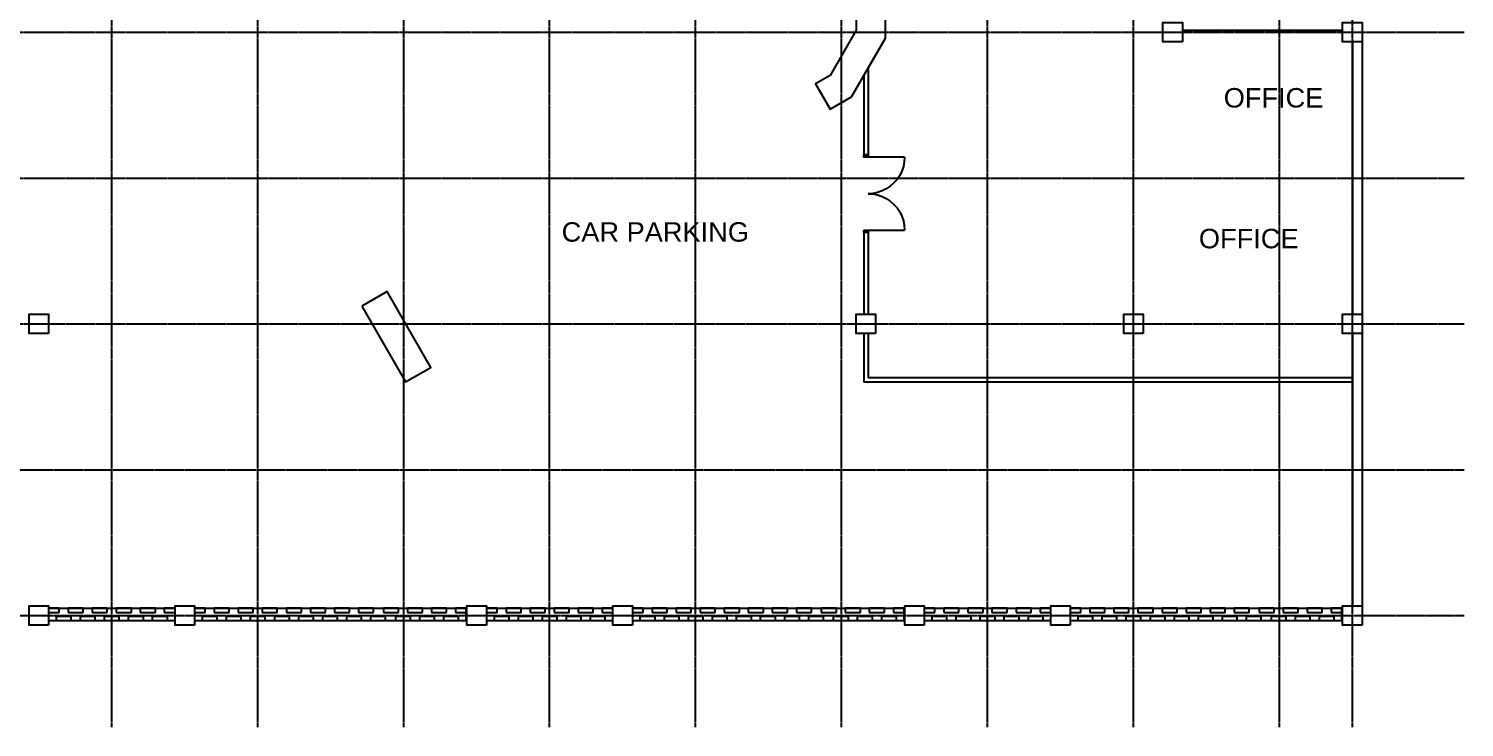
# Model space of a CAD drawing. Header units: millimetres. Extents: x -63457 to 85267, y -25390 to 67826.
# Drawn here: x 55759 to 85267, y 16476 to 30848 of the extents above; entities that cross this region are included whole.
import ezdxf

# ---------------------------------------------------------------- set-up
doc = ezdxf.new("R2010")
doc.units = ezdxf.units.MM
doc.linetypes.add('PCENTRE', pattern=[50.8, 31.75, -6.35, 6.35, -6.35])
for name, color, linetype in [('Boundaries_and_building_grids', 140, 'Continuous'), ('COLUMNS_P5', 5, 'Continuous'), ('DR', 8, 'Continuous'), ('TEXT', 2, 'Continuous'), ('WA', 6, 'Continuous'), ('WA_EXT', 7, 'Continuous')]:
    doc.layers.add(name, color=color, linetype=linetype)
doc.styles.add('Arial1', font='arial.ttf')

msp = doc.modelspace()

# ---------------------------------------------------------------- linework, layer by layer
at = {"layer": 'Boundaries_and_building_grids', "color": 140, "linetype": 'PCENTRE', "lineweight": -3}
for p, q in [((57467, 16476), (57467, 58896)), ((60467, 16476), (60467, 58896)), ((63467, 16476), (63467, 58896)), ((66467, 16476), (66467, 58896)), ((69467, 16476), (69467, 58896)), ((72467, 16476), (72467, 58896)), ((75467, 16476), (75467, 58896)), ((78467, 16476), (78467, 58896)), ((81467, 16476), (81467, 58896)), ((82967, 16476), (82967, 58896)), ((-52891, 30776), (85267, 30776)), ((-52891, 27776), (85267, 27776)), ((-52891, 24776), (85267, 24776)), ((-63457, 21776), (85267, 21776)), ((-63457, 18776), (85267, 18776))]:
    msp.add_line(p, q, dxfattribs=at)
at = {"layer": 'COLUMNS_P5', "linetype": 'Continuous', "lineweight": -3}
for points in [[(72232, 29888), (71931, 29714), (72230, 29194), (72672, 29449), (73020, 30051), (73367, 30653), (73367, 31163), (72767, 31163), (72767, 30815), (72500, 30351)], [(62607, 25139), (63507, 23580), (64027, 23880), (63127, 25439)]]:
    msp.add_lwpolyline(points, close=True, dxfattribs=at)
at = {"layer": 'COLUMNS_P5', "linetype": 'Continuous'}
for points in [[(79472, 30576), (79072, 30576), (79072, 30976), (79472, 30976), (79472, 30576)], [(83167, 30576), (82767, 30576), (82767, 30976), (83167, 30976), (83167, 30576)], [(56167, 24576), (55767, 24576), (55767, 24976), (56167, 24976), (56167, 24576)], [(73167, 24576), (72767, 24576), (72767, 24976), (73167, 24976), (73167, 24576)], [(78667, 24576), (78267, 24576), (78267, 24976), (78667, 24976), (78667, 24576)], [(83167, 24576), (82767, 24576), (82767, 24976), (83167, 24976), (83167, 24576)], [(56167, 18576), (55767, 18576), (55767, 18976), (56167, 18976), (56167, 18576)], [(59167, 18576), (58767, 18576), (58767, 18976), (59167, 18976), (59167, 18576)], [(65167, 18576), (64767, 18576), (64767, 18976), (65167, 18976), (65167, 18576)], [(68167, 18576), (67767, 18576), (67767, 18976), (68167, 18976), (68167, 18576)], [(74167, 18576), (73767, 18576), (73767, 18976), (74167, 18976), (74167, 18576)], [(77167, 18576), (76767, 18576), (76767, 18976), (77167, 18976), (77167, 18576)], [(83167, 18576), (82767, 18576), (82767, 18976), (83167, 18976), (83167, 18576)]]:
    msp.add_lwpolyline(points, dxfattribs=at)
at = {"layer": 'COLUMNS_P5', "linetype": 'Continuous', "flags": 128}
msp.add_lwpolyline([(71931, 29714), (72230, 29194)], dxfattribs=at)
at = {"layer": 'DR', "linetype": 'Continuous'}
for p, q in [((73762, 28204), (73012, 28204)), ((73012, 26704), (73762, 26704))]:
    msp.add_line(p, q, dxfattribs=at)
at = {"layer": 'DR'}
for p, q in [((73756, 28106), (73737, 28010)), ((73762, 28204), (73756, 28106)), ((73607, 27747), (73543, 27674)), ((73662, 27829), (73607, 27747)), ((73705, 27917), (73662, 27829)), ((73737, 28010), (73705, 27917)), ((73110, 27460), (73012, 27454)), ((73012, 27454), (73110, 27448)), ((73206, 27480), (73110, 27460)), ((73110, 27448), (73206, 27428)), ((73299, 27511), (73206, 27480)), ((73387, 27554), (73299, 27511)), ((73469, 27609), (73387, 27554)), ((73543, 27674), (73469, 27609)), ((73206, 27428), (73299, 27397)), ((73299, 27397), (73387, 27353)), ((73387, 27353), (73469, 27299)), ((73469, 27299), (73543, 27234)), ((73543, 27234), (73607, 27161)), ((73607, 27161), (73662, 27079)), ((73662, 27079), (73705, 26991)), ((73705, 26991), (73737, 26898)), ((73737, 26898), (73756, 26802)), ((73756, 26802), (73762, 26704))]:
    msp.add_line(p, q, dxfattribs=at)
at = {"layer": 'DR', "linetype": 'Continuous'}
for points in [[(72922, 28254), (73012, 28254), (73012, 28204), (72922, 28204), (72922, 28254)], [(72922, 26704), (73012, 26704), (73012, 26654), (72922, 26654), (72922, 26704)]]:
    msp.add_lwpolyline(points, dxfattribs=at)
at = {"layer": 'WA', "linetype": 'Continuous'}
for p, q in [((82767, 30811), (79472, 30811)), ((72922, 29882), (72922, 28254)), ((73012, 30051), (73012, 28254)), ((73012, 28254), (72922, 28254)), ((73012, 26654), (72922, 26654)), ((72922, 26654), (72922, 24976)), ((73012, 26654), (73012, 24976)), ((72922, 24576), (72922, 23576)), ((73012, 24576), (73012, 23666)), ((78667, 23666), (73012, 23666)), ((82967, 23666), (78667, 23666)), ((82967, 23576), (72922, 23576))]:
    msp.add_line(p, q, dxfattribs=at)
at = {"layer": 'WA_EXT', "linetype": 'Continuous'}
for p, q in [((82967, 30576), (82967, 24976)), ((83167, 30576), (83167, 24976)), ((82967, 24576), (82967, 18976)), ((83167, 24576), (83167, 18976))]:
    msp.add_line(p, q, dxfattribs=at)
at = {"layer": 'WA_EXT', "linetype": 'Continuous', "lineweight": -3}
for p, q in [((56167, 18926), (56167, 18841)), ((56387, 18926), (56167, 18926)), ((56167, 18926), (58767, 18926)), ((56167, 18926), (56167, 18671)), ((56387, 18841), (56387, 18926)), ((56571, 18926), (56571, 18841)), ((56881, 18926), (56571, 18926)), ((56881, 18841), (56881, 18926)), ((57065, 18926), (57065, 18841)), ((57375, 18926), (57065, 18926)), ((57375, 18841), (57375, 18926)), ((57559, 18926), (57559, 18841)), ((57869, 18926), (57559, 18926)), ((57869, 18841), (57869, 18926)), ((58053, 18926), (58053, 18841)), ((58363, 18926), (58053, 18926)), ((58363, 18841), (58363, 18926)), ((58547, 18926), (58547, 18841)), ((58767, 18926), (58547, 18926)), ((58767, 18841), (58767, 18926)), ((58767, 18671), (58767, 18926)), ((59167, 18926), (64752, 18926)), ((59167, 18926), (59167, 18841)), ((59387, 18926), (59167, 18926)), ((59167, 18926), (59167, 18671)), ((59387, 18841), (59387, 18926)), ((59571, 18926), (59571, 18841)), ((59881, 18926), (59571, 18926)), ((59881, 18841), (59881, 18926)), ((60065, 18926), (60065, 18841)), ((60375, 18926), (60065, 18926)), ((60375, 18841), (60375, 18926)), ((60559, 18926), (60559, 18841)), ((60869, 18926), (60559, 18926)), ((60869, 18841), (60869, 18926)), ((61056, 18926), (61056, 18841)), ((61366, 18926), (61056, 18926)), ((61366, 18841), (61366, 18926)), ((61550, 18926), (61550, 18841)), ((61860, 18926), (61550, 18926)), ((61860, 18841), (61860, 18926)), ((62044, 18926), (62044, 18841)), ((62354, 18926), (62044, 18926)), ((62354, 18841), (62354, 18926)), ((62538, 18926), (62538, 18841)), ((62848, 18926), (62538, 18926)), ((62848, 18841), (62848, 18926)), ((63050, 18926), (63050, 18841)), ((63360, 18926), (63050, 18926)), ((63360, 18841), (63360, 18926)), ((63544, 18926), (63544, 18841)), ((63854, 18926), (63544, 18926)), ((63854, 18841), (63854, 18926)), ((64038, 18926), (64038, 18841)), ((64348, 18926), (64038, 18926)), ((64348, 18841), (64348, 18926)), ((64532, 18926), (64532, 18841)), ((64752, 18926), (64532, 18926)), ((64752, 18671), (64752, 18926)), ((65167, 18926), (65167, 18841)), ((65387, 18926), (65167, 18926)), ((65167, 18926), (67767, 18926)), ((65167, 18926), (65167, 18671)), ((65387, 18841), (65387, 18926)), ((65571, 18926), (65571, 18841)), ((65881, 18926), (65571, 18926)), ((65881, 18841), (65881, 18926)), ((66065, 18926), (66065, 18841)), ((66375, 18926), (66065, 18926)), ((66375, 18841), (66375, 18926)), ((66559, 18926), (66559, 18841)), ((66869, 18926), (66559, 18926)), ((66869, 18841), (66869, 18926)), ((67053, 18926), (67053, 18841)), ((67363, 18926), (67053, 18926)), ((67363, 18841), (67363, 18926)), ((67547, 18926), (67547, 18841)), ((67767, 18926), (67547, 18926)), ((67767, 18841), (67767, 18926)), ((67767, 18671), (67767, 18926)), ((68167, 18926), (73752, 18926)), ((68167, 18926), (68167, 18841)), ((68387, 18926), (68167, 18926)), ((68167, 18926), (68167, 18671)), ((68387, 18841), (68387, 18926)), ((68571, 18926), (68571, 18841)), ((68881, 18926), (68571, 18926)), ((68881, 18841), (68881, 18926)), ((69065, 18926), (69065, 18841)), ((69375, 18926), (69065, 18926)), ((69375, 18841), (69375, 18926)), ((69559, 18926), (69559, 18841)), ((69869, 18926), (69559, 18926)), ((69869, 18841), (69869, 18926)), ((70056, 18926), (70056, 18841)), ((70366, 18926), (70056, 18926)), ((70366, 18841), (70366, 18926)), ((70550, 18926), (70550, 18841)), ((70860, 18926), (70550, 18926)), ((70860, 18841), (70860, 18926)), ((71044, 18926), (71044, 18841)), ((71354, 18926), (71044, 18926)), ((71354, 18841), (71354, 18926)), ((71538, 18926), (71538, 18841)), ((71848, 18926), (71538, 18926)), ((71848, 18841), (71848, 18926)), ((72050, 18926), (72050, 18841)), ((72360, 18926), (72050, 18926)), ((72360, 18841), (72360, 18926)), ((72544, 18926), (72544, 18841)), ((72854, 18926), (72544, 18926)), ((72854, 18841), (72854, 18926)), ((73038, 18926), (73038, 18841)), ((73348, 18926), (73038, 18926)), ((73348, 18841), (73348, 18926)), ((73532, 18926), (73532, 18841)), ((73752, 18926), (73532, 18926)), ((73752, 18671), (73752, 18926)), ((74167, 18926), (74167, 18841)), ((74387, 18926), (74167, 18926)), ((74167, 18926), (76767, 18926)), ((74167, 18926), (74167, 18671)), ((74387, 18841), (74387, 18926)), ((74571, 18926), (74571, 18841)), ((74881, 18926), (74571, 18926)), ((74881, 18841), (74881, 18926)), ((75065, 18926), (75065, 18841)), ((75375, 18926), (75065, 18926)), ((75375, 18841), (75375, 18926)), ((75559, 18926), (75559, 18841)), ((75869, 18926), (75559, 18926)), ((75869, 18841), (75869, 18926)), ((76053, 18926), (76053, 18841)), ((76363, 18926), (76053, 18926)), ((76363, 18841), (76363, 18926)), ((76547, 18926), (76547, 18841)), ((76767, 18926), (76547, 18926)), ((76767, 18841), (76767, 18926)), ((76767, 18671), (76767, 18926)), ((77167, 18926), (82752, 18926)), ((77167, 18926), (77167, 18841)), ((77387, 18926), (77167, 18926)), ((77167, 18926), (77167, 18671)), ((77387, 18841), (77387, 18926)), ((77571, 18926), (77571, 18841)), ((77881, 18926), (77571, 18926)), ((77881, 18841), (77881, 18926)), ((78065, 18926), (78065, 18841)), ((78375, 18926), (78065, 18926)), ((78375, 18841), (78375, 18926)), ((78559, 18926), (78559, 18841)), ((78869, 18926), (78559, 18926)), ((78869, 18841), (78869, 18926)), ((79056, 18926), (79056, 18841)), ((79366, 18926), (79056, 18926)), ((79366, 18841), (79366, 18926)), ((79550, 18926), (79550, 18841)), ((79860, 18926), (79550, 18926)), ((79860, 18841), (79860, 18926)), ((80044, 18926), (80044, 18841)), ((80354, 18926), (80044, 18926)), ((80354, 18841), (80354, 18926)), ((80538, 18926), (80538, 18841)), ((80848, 18926), (80538, 18926)), ((80848, 18841), (80848, 18926)), ((81050, 18926), (81050, 18841)), ((81360, 18926), (81050, 18926)), ((81360, 18841), (81360, 18926)), ((81544, 18926), (81544, 18841)), ((81854, 18926), (81544, 18926)), ((81854, 18841), (81854, 18926)), ((82038, 18926), (82038, 18841)), ((82348, 18926), (82038, 18926)), ((82348, 18841), (82348, 18926)), ((82532, 18926), (82532, 18841)), ((82752, 18926), (82532, 18926)), ((82752, 18671), (82752, 18926)), ((56167, 18841), (56387, 18841)), ((56167, 18671), (58767, 18671)), ((56324, 18756), (56324, 18671)), ((56634, 18756), (56324, 18756)), ((56324, 18671), (56634, 18671)), ((56571, 18841), (56881, 18841)), ((56634, 18671), (56634, 18756)), ((56818, 18756), (56818, 18671)), ((57128, 18756), (56818, 18756)), ((56818, 18671), (57128, 18671)), ((57065, 18841), (57375, 18841)), ((57128, 18671), (57128, 18756)), ((57312, 18756), (57312, 18671)), ((57622, 18756), (57312, 18756)), ((57312, 18671), (57622, 18671)), ((57559, 18841), (57869, 18841)), ((57622, 18671), (57622, 18756)), ((57806, 18756), (57806, 18671)), ((58116, 18756), (57806, 18756)), ((57806, 18671), (58116, 18671)), ((58053, 18841), (58363, 18841)), ((58116, 18671), (58116, 18756)), ((58300, 18756), (58300, 18671)), ((58610, 18756), (58300, 18756)), ((58300, 18671), (58610, 18671)), ((58547, 18841), (58767, 18841)), ((58610, 18671), (58610, 18756)), ((59167, 18841), (59387, 18841)), ((59167, 18671), (64752, 18671)), ((59324, 18756), (59324, 18671)), ((59634, 18756), (59324, 18756)), ((59324, 18671), (59634, 18671)), ((59571, 18841), (59881, 18841)), ((59634, 18671), (59634, 18756)), ((59818, 18756), (59818, 18671)), ((60128, 18756), (59818, 18756)), ((59818, 18671), (60128, 18671)), ((60065, 18841), (60375, 18841)), ((60128, 18671), (60128, 18756)), ((60312, 18756), (60312, 18671)), ((60622, 18756), (60312, 18756)), ((60312, 18671), (60622, 18671)), ((60559, 18841), (60869, 18841)), ((60622, 18671), (60622, 18756)), ((60809, 18756), (60809, 18671)), ((61119, 18756), (60809, 18756)), ((60809, 18671), (61119, 18671)), ((61056, 18841), (61366, 18841)), ((61119, 18671), (61119, 18756)), ((61303, 18756), (61303, 18671)), ((61613, 18756), (61303, 18756)), ((61303, 18671), (61613, 18671)), ((61550, 18841), (61860, 18841)), ((61613, 18671), (61613, 18756)), ((61797, 18756), (61797, 18671)), ((62107, 18756), (61797, 18756)), ((61797, 18671), (62107, 18671)), ((62044, 18841), (62354, 18841)), ((62107, 18671), (62107, 18756)), ((62291, 18756), (62291, 18671)), ((62601, 18756), (62291, 18756)), ((62291, 18671), (62601, 18671)), ((62538, 18841), (62848, 18841)), ((62601, 18671), (62601, 18756)), ((62785, 18756), (62785, 18671)), ((63095, 18756), (62785, 18756)), ((62785, 18671), (63095, 18671)), ((63050, 18841), (63360, 18841)), ((63095, 18671), (63095, 18756)), ((63297, 18756), (63297, 18671)), ((63607, 18756), (63297, 18756)), ((63297, 18671), (63607, 18671)), ((63544, 18841), (63854, 18841)), ((63607, 18671), (63607, 18756)), ((63791, 18756), (63791, 18671)), ((64101, 18756), (63791, 18756)), ((63791, 18671), (64101, 18671)), ((64038, 18841), (64348, 18841)), ((64101, 18671), (64101, 18756)), ((64285, 18756), (64285, 18671)), ((64595, 18756), (64285, 18756)), ((64285, 18671), (64595, 18671)), ((64532, 18841), (64752, 18841)), ((64595, 18671), (64595, 18756)), ((65167, 18841), (65387, 18841)), ((65167, 18671), (67767, 18671)), ((65324, 18756), (65324, 18671)), ((65634, 18756), (65324, 18756)), ((65324, 18671), (65634, 18671)), ((65571, 18841), (65881, 18841)), ((65634, 18671), (65634, 18756)), ((65818, 18756), (65818, 18671)), ((66128, 18756), (65818, 18756)), ((65818, 18671), (66128, 18671)), ((66065, 18841), (66375, 18841)), ((66128, 18671), (66128, 18756)), ((66312, 18756), (66312, 18671)), ((66622, 18756), (66312, 18756)), ((66312, 18671), (66622, 18671)), ((66559, 18841), (66869, 18841)), ((66622, 18671), (66622, 18756)), ((66806, 18756), (66806, 18671)), ((67116, 18756), (66806, 18756)), ((66806, 18671), (67116, 18671)), ((67053, 18841), (67363, 18841)), ((67116, 18671), (67116, 18756)), ((67300, 18756), (67300, 18671)), ((67610, 18756), (67300, 18756)), ((67300, 18671), (67610, 18671)), ((67547, 18841), (67767, 18841)), ((67610, 18671), (67610, 18756)), ((68167, 18841), (68387, 18841)), ((68167, 18671), (73752, 18671)), ((68324, 18756), (68324, 18671)), ((68634, 18756), (68324, 18756)), ((68324, 18671), (68634, 18671)), ((68571, 18841), (68881, 18841)), ((68634, 18671), (68634, 18756)), ((68818, 18756), (68818, 18671)), ((69128, 18756), (68818, 18756)), ((68818, 18671), (69128, 18671)), ((69065, 18841), (69375, 18841)), ((69128, 18671), (69128, 18756)), ((69312, 18756), (69312, 18671)), ((69622, 18756), (69312, 18756)), ((69312, 18671), (69622, 18671)), ((69559, 18841), (69869, 18841)), ((69622, 18671), (69622, 18756)), ((69809, 18756), (69809, 18671)), ((70119, 18756), (69809, 18756)), ((69809, 18671), (70119, 18671)), ((70056, 18841), (70366, 18841)), ((70119, 18671), (70119, 18756)), ((70303, 18756), (70303, 18671)), ((70613, 18756), (70303, 18756)), ((70303, 18671), (70613, 18671)), ((70550, 18841), (70860, 18841)), ((70613, 18671), (70613, 18756)), ((70797, 18756), (70797, 18671)), ((71107, 18756), (70797, 18756)), ((70797, 18671), (71107, 18671)), ((71044, 18841), (71354, 18841)), ((71107, 18671), (71107, 18756)), ((71291, 18756), (71291, 18671)), ((71601, 18756), (71291, 18756)), ((71291, 18671), (71601, 18671)), ((71538, 18841), (71848, 18841)), ((71601, 18671), (71601, 18756)), ((71785, 18756), (71785, 18671)), ((72095, 18756), (71785, 18756)), ((71785, 18671), (72095, 18671)), ((72050, 18841), (72360, 18841)), ((72095, 18671), (72095, 18756)), ((72297, 18756), (72297, 18671)), ((72607, 18756), (72297, 18756)), ((72297, 18671), (72607, 18671)), ((72544, 18841), (72854, 18841)), ((72607, 18671), (72607, 18756)), ((72791, 18756), (72791, 18671)), ((73101, 18756), (72791, 18756)), ((72791, 18671), (73101, 18671)), ((73038, 18841), (73348, 18841)), ((73101, 18671), (73101, 18756)), ((73285, 18756), (73285, 18671)), ((73595, 18756), (73285, 18756)), ((73285, 18671), (73595, 18671)), ((73532, 18841), (73752, 18841)), ((73595, 18671), (73595, 18756)), ((74167, 18841), (74387, 18841)), ((74167, 18671), (76767, 18671)), ((74324, 18756), (74324, 18671)), ((74634, 18756), (74324, 18756)), ((74324, 18671), (74634, 18671)), ((74571, 18841), (74881, 18841)), ((74634, 18671), (74634, 18756)), ((74818, 18756), (74818, 18671)), ((75128, 18756), (74818, 18756)), ((74818, 18671), (75128, 18671)), ((75065, 18841), (75375, 18841)), ((75128, 18671), (75128, 18756)), ((75312, 18756), (75312, 18671)), ((75622, 18756), (75312, 18756)), ((75312, 18671), (75622, 18671)), ((75559, 18841), (75869, 18841)), ((75622, 18671), (75622, 18756)), ((75806, 18756), (75806, 18671)), ((76116, 18756), (75806, 18756)), ((75806, 18671), (76116, 18671)), ((76053, 18841), (76363, 18841)), ((76116, 18671), (76116, 18756)), ((76300, 18756), (76300, 18671)), ((76610, 18756), (76300, 18756)), ((76300, 18671), (76610, 18671)), ((76547, 18841), (76767, 18841)), ((76610, 18671), (76610, 18756)), ((77167, 18841), (77387, 18841)), ((77167, 18671), (82752, 18671)), ((77324, 18756), (77324, 18671)), ((77634, 18756), (77324, 18756)), ((77324, 18671), (77634, 18671)), ((77571, 18841), (77881, 18841)), ((77634, 18671), (77634, 18756)), ((77818, 18756), (77818, 18671)), ((78128, 18756), (77818, 18756)), ((77818, 18671), (78128, 18671)), ((78065, 18841), (78375, 18841)), ((78128, 18671), (78128, 18756)), ((78312, 18756), (78312, 18671)), ((78622, 18756), (78312, 18756)), ((78312, 18671), (78622, 18671)), ((78559, 18841), (78869, 18841)), ((78622, 18671), (78622, 18756)), ((78809, 18756), (78809, 18671)), ((79119, 18756), (78809, 18756)), ((78809, 18671), (79119, 18671)), ((79056, 18841), (79366, 18841)), ((79119, 18671), (79119, 18756)), ((79303, 18756), (79303, 18671)), ((79613, 18756), (79303, 18756)), ((79303, 18671), (79613, 18671)), ((79550, 18841), (79860, 18841)), ((79613, 18671), (79613, 18756)), ((79797, 18756), (79797, 18671)), ((80107, 18756), (79797, 18756)), ((79797, 18671), (80107, 18671)), ((80044, 18841), (80354, 18841)), ((80107, 18671), (80107, 18756)), ((80291, 18756), (80291, 18671)), ((80601, 18756), (80291, 18756)), ((80291, 18671), (80601, 18671)), ((80538, 18841), (80848, 18841)), ((80601, 18671), (80601, 18756)), ((80785, 18756), (80785, 18671)), ((81095, 18756), (80785, 18756)), ((80785, 18671), (81095, 18671)), ((81050, 18841), (81360, 18841)), ((81095, 18671), (81095, 18756)), ((81297, 18756), (81297, 18671)), ((81607, 18756), (81297, 18756)), ((81297, 18671), (81607, 18671)), ((81544, 18841), (81854, 18841)), ((81607, 18671), (81607, 18756)), ((81791, 18756), (81791, 18671)), ((82101, 18756), (81791, 18756)), ((81791, 18671), (82101, 18671)), ((82038, 18841), (82348, 18841)), ((82101, 18671), (82101, 18756)), ((82285, 18756), (82285, 18671)), ((82595, 18756), (82285, 18756)), ((82285, 18671), (82595, 18671)), ((82532, 18841), (82752, 18841)), ((82595, 18671), (82595, 18756))]:
    msp.add_line(p, q, dxfattribs=at)

# ---------------------------------------------------------------- texts
at = {"layer": 'TEXT', "linetype": 'Continuous', "lineweight": -3, "char_height": 400, "attachment_point": 7, "style": 'Arial1'}
for s, insert in [('OFFICE', (80322, 29221)), ('CAR PARKING', (66714, 26461)), ('OFFICE', (79812, 26325))]:
    msp.add_mtext(s, dxfattribs=dict(at, insert=insert))

doc.saveas('drawing.dxf')
